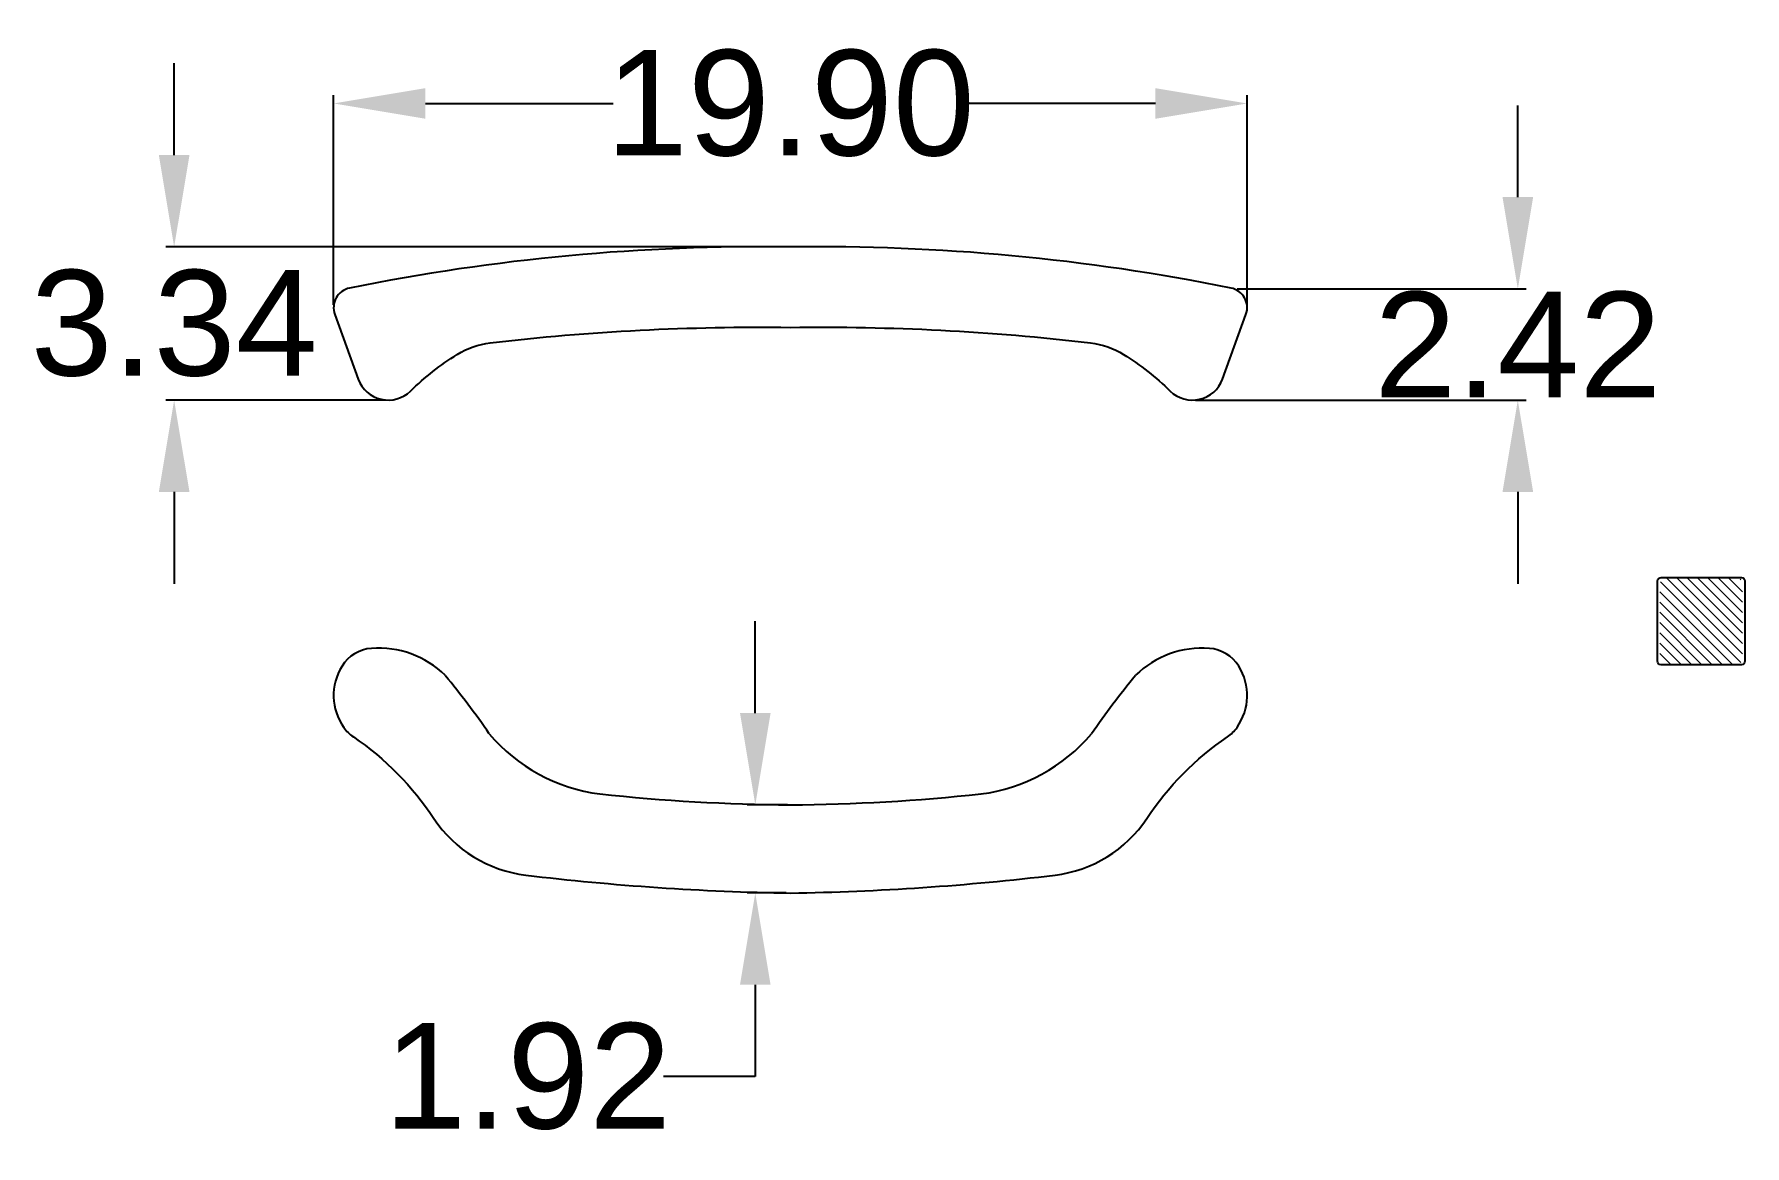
# Model space of a CAD drawing. Header units: millimetres. Extents: x 2545.8 to 2583, y 1491.7 to 1515.9.
import ezdxf

# ---------------------------------------------------------------- set-up
doc = ezdxf.new("R2010")
doc.units = ezdxf.units.MM
doc.styles.get("Standard").update_dxf_attribs({"font": 'arial.ttf'})
doc.dimstyles.new('Standard$0', dxfattribs={"dimtxt": 2.3, "dimasz": 2, "dimexe": 1, "dimexo": 1, "dimgap": 1, "dimtad": 0, "dimtih": 1, "dimtoh": 1, "dimdec": 1, "dimzin": 0, "dimdsep": 46, "dimtxsty": 'Standard', "dimcen": 0, "dimclrd": 4, "dimclre": 4, "dimclrt": 4, "dimadec": 1, "dimazin": 0, "dimtfac": 1, "dimtdec": 1, "dimtofl": 0, "dimtmove": 0, "dimatfit": 0, "dimfxl": 1, "dimtolj": 1, "dimtzin": 0, "dimarcsym": 0})

# ---------------------------------------------------------------- blocks, each defined once
blk = doc.blocks.new('*D6')
at = {"color": 0, "lineweight": -2, "transparency": 16777216}
for p, q in [((2552.308541912352, 1510.021560690737), (2552.308541912352, 1514.587972010289)), ((2554.308541912352, 1514.407972010289), (2558.400056276543, 1514.407972010289)), ((2570.208541991349, 1514.407972010289), (2566.117027627157, 1514.407972010289)), ((2572.208541991349, 1510.021560690735), (2572.208541991349, 1514.587972010289))]:
    blk.add_line(p, q, dxfattribs=at)
at = {"color": 0, "transparency": 16777216}
for points in [[(2554.308541912352, 1514.741305343623), (2554.308541912352, 1514.074638676956), (2552.308541912352, 1514.407972010289)], [(2570.208541991349, 1514.741305343623), (2570.208541991349, 1514.074638676956), (2572.208541991349, 1514.407972010289)]]:
    blk.add_solid(points, dxfattribs=at)
at = {"layer": 'Defpoints', "color": 0, "transparency": 16777216}
for p in [(2572.208541991349, 1514.407972010289), (2552.308541912352, 1509.959060690737), (2572.208541991349, 1509.959060690735)]:
    blk.add_point(p, dxfattribs=at)
at = {"color": 0, "lineweight": 9, "transparency": 16777216, "insert": (2562.25854195185, 1514.407972010289), "char_height": 2.3, "attachment_point": 5}
blk.add_mtext('\\A1;19.90', dxfattribs=at)
blk = doc.blocks.new('*D7')
at = {"color": 0, "lineweight": -2, "transparency": 16777216}
for p, q in [((2578.103678729191, 1512.366068513389), (2578.103678729191, 1514.366068513389)), ((2571.988983863252, 1510.366068513389), (2578.283678729191, 1510.366068513389)), ((2571.080358160029, 1507.943029536618), (2578.283678729191, 1507.943029536618)), ((2578.103678729191, 1505.943029536618), (2578.103678729191, 1503.943029536618))]:
    blk.add_line(p, q, dxfattribs=at)
at = {"color": 0, "transparency": 16777216}
for points in [[(2577.770345395857, 1512.366068513389), (2578.437012062524, 1512.366068513389), (2578.103678729191, 1510.366068513389)], [(2577.770345395857, 1505.943029536618), (2578.437012062524, 1505.943029536618), (2578.103678729191, 1507.943029536618)]]:
    blk.add_solid(points, dxfattribs=at)
at = {"layer": 'Defpoints', "color": 0, "transparency": 16777216}
for p in [(2571.926483863252, 1510.366068513389), (2578.103678729191, 1510.366068513389), (2571.017858160029, 1507.943029536618)]:
    blk.add_point(p, dxfattribs=at)
at = {"color": 0, "lineweight": 9, "transparency": 16777216, "insert": (2578.103678729191, 1509.154549025003), "char_height": 2.3, "attachment_point": 5}
blk.add_mtext('\\A1;2.42', dxfattribs=at)
blk = doc.blocks.new('*D8')
at = {"color": 0, "lineweight": -2, "transparency": 16777216}
for p, q in [((2561.493829628233, 1501.123725675338), (2561.493829628233, 1503.123725675338)), ((2562.196041952947, 1499.123725675338), (2561.313829628233, 1499.123725675338)), ((2562.164620829773, 1497.203327427267), (2561.313829628233, 1497.203327427267)), ((2561.493829628233, 1495.203327427267), (2561.493829628233, 1493.203327427267)), ((2561.493829628233, 1493.203327427267), (2559.493829628233, 1493.203327427266))]:
    blk.add_line(p, q, dxfattribs=at)
at = {"color": 0, "transparency": 16777216}
for points in [[(2561.160496294899, 1501.123725675338), (2561.827162961566, 1501.123725675338), (2561.493829628233, 1499.123725675338)], [(2561.160496294899, 1495.203327427267), (2561.827162961566, 1495.203327427267), (2561.493829628233, 1497.203327427267)]]:
    blk.add_solid(points, dxfattribs=at)
at = {"layer": 'Defpoints', "color": 0, "transparency": 16777216}
for p in [(2562.258541952947, 1499.123725675338), (2561.493829628233, 1497.203327427267), (2562.227120829773, 1497.203327427267)]:
    blk.add_point(p, dxfattribs=at)
at = {"color": 0, "lineweight": 9, "transparency": 16777216, "insert": (2556.536674102994, 1493.203327427266), "char_height": 2.3, "attachment_point": 5}
blk.add_mtext('\\A1;1.92', dxfattribs=at)
blk = doc.blocks.new('*D9')
at = {"color": 0, "lineweight": -2, "transparency": 16777216}
for p, q in [((2548.835287900017, 1513.282650478001), (2548.835287900017, 1515.282650478001)), ((2562.042952258212, 1511.282650478001), (2548.655287900017, 1511.282650478001)), ((2553.436725743675, 1507.943029536619), (2548.655287900017, 1507.943029536619)), ((2548.835287900017, 1505.943029536619), (2548.835287900017, 1503.943029536619))]:
    blk.add_line(p, q, dxfattribs=at)
at = {"color": 0, "transparency": 16777216}
for points in [[(2548.501954566683, 1513.282650478001), (2549.16862123335, 1513.282650478001), (2548.835287900017, 1511.282650478001)], [(2548.501954566683, 1505.943029536619), (2549.16862123335, 1505.943029536619), (2548.835287900017, 1507.943029536619)]]:
    blk.add_solid(points, dxfattribs=at)
at = {"layer": 'Defpoints', "color": 0, "transparency": 16777216}
for p in [(2562.105452258212, 1511.282650478001), (2548.835287900017, 1507.943029536619), (2553.499225743675, 1507.943029536619)]:
    blk.add_point(p, dxfattribs=at)
at = {"color": 0, "lineweight": 9, "transparency": 16777216, "insert": (2548.835287900017, 1509.612840007309), "char_height": 2.3, "attachment_point": 5}
blk.add_mtext('\\A1;3.34', dxfattribs=at)

msp = doc.modelspace()

# ---------------------------------------------------------------- hatches: boundary and pattern name
at = {"lineweight": 9}
h = msp.add_hatch(dxfattribs=at)
h.set_pattern_fill('ANSI31', color=1, scale=0.05, angle=90, style=0)
h.set_pattern_definition([(135, (3161.21058202593, 623.8143945746522), (-0.1122532015133644, -0.1122532015133644), [])])
h.paths.add_polyline_path([(2581.197463351273, 1502.327154481535, 0.4142135623730951), (2581.347463351273, 1502.177154481535), (2582.847463351273, 1502.177154481535, 0.4142135623731172), (2582.997463351274, 1502.327154481535), (2582.997463351274, 1503.927154481535, 0.4142135623730535), (2582.847463351273, 1504.077154481535), (2581.347463351273, 1504.077154481535, 0.4142135623731172), (2581.197463351273, 1503.927154481535)])

# ---------------------------------------------------------------- linework, layer by layer
at = {"color": 7}
msp.add_lwpolyline([(2553.985173132193, 1508.14096246146, -0.0540286041374943), (2555.001716253609, 1508.939130595908, -0.1105691662126548), (2555.718585838987, 1509.190652554503, -0.03289171418585263), (2562.258541951848, 1509.527356374152, -0.03289171418585268), (2568.798498064716, 1509.190652554503, -0.110569166212655), (2569.515367650093, 1508.939130595908, -0.05402860413745859), (2570.531910771508, 1508.14096246146, 0.5452285135786605), (2571.67173378551, 1508.401545619696), (2572.182530532717, 1509.8109495181, 0.4582706596784688), (2571.860067920219, 1510.385109791253, 0.05336627019597688), (2562.258541951852, 1511.280825253592, 0.053366270196006), (2552.657015983479, 1510.385109791252, 0.4582706596785036), (2552.334553370985, 1509.8109495181), (2552.845350118192, 1508.401545619697, 0.5452285135786772)], format="xyb", close=True, dxfattribs=at)
msp.add_lwpolyline([(2581.222463351273, 1504.077154481535), (2582.972463351273, 1504.077154481535, -0.414213562373095), (2583.047463351273, 1504.002154481535), (2583.047463351273, 1502.252154481535, -0.414213562373095), (2582.972463351273, 1502.177154481535), (2581.222463351273, 1502.177154481535, -0.414213562373095), (2581.147463351273, 1502.252154481535), (2581.147463351273, 1504.002154481535, -0.414213562373095)], format="xyb", close=True)
for points in [[(2554.738071873702, 1501.946561144983, 0.2154697482342706), (2553.132830068285, 1502.533234126606, 0.2387204105453344), (2552.491961595472, 1502.146698856325, 0.3026022749421396), (2552.529748545641, 1500.811136457329, 0.08929392920362002), (2552.7391211345, 1500.605370536236, -0.0970241981408055), (2554.494007579207, 1498.827023800003, 0.2199274114348476), (2556.494608712376, 1497.593500950526, 0.02594593105019529), (2562.258541951842, 1497.202822187508, 0.02594593105026728), (2568.022475191328, 1497.593500950526, 0.2199274114348119), (2570.023076324494, 1498.827023800003, -0.09702419814080744), (2571.777962769202, 1500.605370536237, 0.08929392920363032), (2571.98733535806, 1500.811136457329, 0.3026022749421254), (2572.02512230823, 1502.146698856325, 0.2387204105453382), (2571.384253835417, 1502.533234126606, 0.2154697482342724), (2569.779012029999, 1501.946561144983)], [(2558.106226737863, 1499.362282292397, 0.02509163040265511), (2562.258541951848, 1499.123725675346, 0.0250916304026911), (2566.410857165844, 1499.362282292398)]]:
    msp.add_lwpolyline(points, format="xyb", dxfattribs=at)
for centre, radius, start, end in [((2538.643555298896, 1488.8079767346), 20.77657410030247, 34.82108774955081, 39.21399938919316), ((2585.873528604806, 1488.8079767346), 20.77657410030247, 140.7860006108069, 145.1789122504492), ((2558.593406520264, 1503.122904364565), 3.792038440858019, 220.212520545245, 262.6311221107786), ((2565.923677383438, 1503.122904364565), 3.792038440858019, 277.3688778892214, 319.787479454755)]:
    msp.add_arc(centre, radius, start, end, dxfattribs=at)

# ---------------------------------------------------------------- dimensions: what is measured, and where the dimension line sits
at = {"color": 3, "lineweight": 9}
dim = msp.add_linear_dim(base=(2572.208541991349, 1514.407972010289), p1=(2552.308541912352, 1509.959060690737), p2=(2572.208541991349, 1509.959060690735), dimstyle='Standard$0', override={"dimexe": 0.18, "dimexo": 0.0625, "dimgap": 0.09, "dimdec": 2, "dimcen": 0.09, "dimclrd": 0, "dimclre": 0, "dimclrt": 0, "dimtdec": 2, "dimatfit": 3, "dimfxl": 1.25}, dxfattribs=at)
dim.commit()
dim.dimension.update_dxf_attribs({"geometry": '*D6', "text_midpoint": (2562.25854195185, 1514.407972010289), "dimtype": 160})
for base, p1, p2, picture, middle in [((2548.835287900017, 1507.943029536619), (2562.105452258211, 1511.282650478001), (2553.499225743674, 1507.943029536619), '*D9', (2548.835287900017, 1509.612840007309)), ((2578.103678729191, 1510.366068513389), (2571.017858160028, 1507.943029536618), (2571.926483863251, 1510.366068513388), '*D7', (2578.103678729191, 1509.154549025003))]:
    dim = msp.add_linear_dim(base=base, p1=p1, p2=p2, angle=90, dimstyle='Standard$0', override={"dimexe": 0.18, "dimexo": 0.0625, "dimgap": 0.09, "dimdec": 2, "dimcen": 0.09, "dimclrd": 0, "dimclre": 0, "dimclrt": 0, "dimtdec": 2, "dimatfit": 3, "dimfxl": 1.25}, dxfattribs=at)
    dim.commit()
    dim.dimension.update_dxf_attribs({"geometry": picture, "text_midpoint": middle, "dimtype": 160})
dim = msp.add_linear_dim(base=(2561.493829628233, 1497.203327427267), p1=(2562.258541952946, 1499.123725675338), p2=(2562.227120829773, 1497.203327427266), angle=90, dimstyle='Standard$0', override={"dimexe": 0.18, "dimexo": 0.0625, "dimgap": 0.09, "dimdec": 2, "dimcen": 0.09, "dimclrd": 0, "dimclre": 0, "dimclrt": 0, "dimtdec": 2, "dimatfit": 3, "dimfxl": 1.25}, dxfattribs=at)
dim.commit()
dim.dimension.update_dxf_attribs({"geometry": '*D8', "text_midpoint": (2556.536674102994, 1493.203327427266)})

doc.saveas('drawing.dxf')
